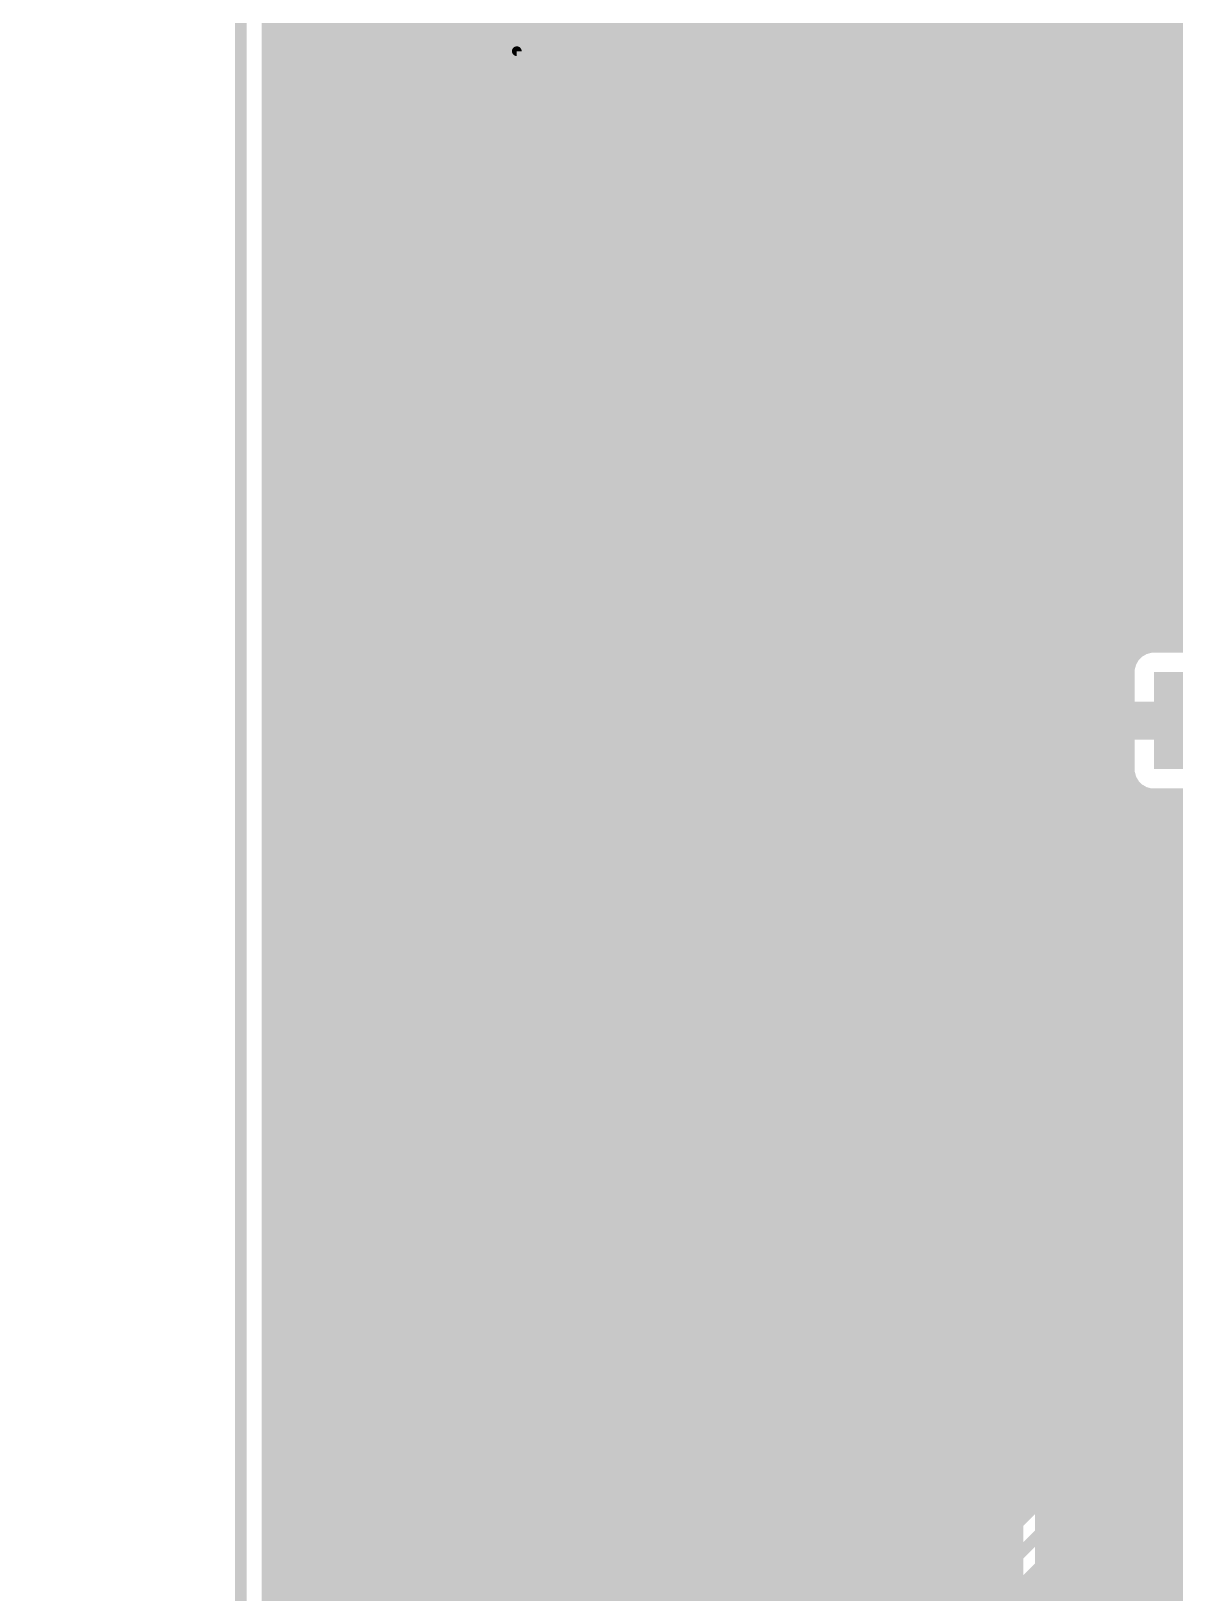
# Model space of a CAD drawing. Extents: x -50 to 50, y 0 to 88.
# Drawn here: x -26.75 to -11.76, y 29.59 to 50.05 of the extents above; entities that cross this region are included whole.
import ezdxf

# ---------------------------------------------------------------- set-up
doc = ezdxf.new("R2010")
doc.units = 0
for name, color, linetype in [('1', 12, 'CONTINUOUS'), ('16', 132, 'CONTINUOUS'), ('17', 110, 'CONTINUOUS'), ('20', 31, 'CONTINUOUS'), ('21', 253, 'CONTINUOUS')]:
    doc.layers.add(name, color=color, linetype=linetype)

# ---------------------------------------------------------------- blocks, each defined once
blk = doc.blocks.new('SQUAREP')
blk.add_solid([(-0.5, -0.5), (0.5, -0.5), (-0.5, 0.5), (0.5, 0.5)])

msp = doc.modelspace()

# ---------------------------------------------------------------- linework, layer by layer
at = {"layer": '1'}
for points, const_width in [([(-23.4738, 20.282), (-23.4738, 65.718)], 0.5), ([(-17.78, 42.33), (-17.78, 58.42)], 2), ([(-19.1824, 57.4573), (-19.1824, 42.051)], 0.5), ([(-16.3776, 42.9234), (-16.3776, 57.4573)], 0.5), ([(-23.4738, 50), (-19.1824, 50)], 0.5), ([(-16.3776, 50), (10.0666, 50)], 0.5), ([(-23.4738, 49.5), (-19.1824, 49.5)], 0.5), ([(-16.3776, 49.5), (10.0666, 49.5)], 0.5), ([(-23.4738, 49), (-19.1824, 49)], 0.5), ([(-16.3776, 49), (10.0666, 49)], 0.5), ([(-23.4738, 48.5), (-19.1824, 48.5)], 0.5), ([(-16.3776, 48.5), (10.0666, 48.5)], 0.5), ([(-23.4738, 48), (-19.1824, 48)], 0.5), ([(-16.3776, 48), (10.0666, 48)], 0.5), ([(-23.4738, 47.5), (-19.1824, 47.5)], 0.5), ([(-16.3776, 47.5), (10.0666, 47.5)], 0.5), ([(-23.4738, 47), (-19.1824, 47)], 0.5), ([(-16.3776, 47), (10.0666, 47)], 0.5), ([(-23.4738, 46.5), (-19.1824, 46.5)], 0.5), ([(-16.3776, 46.5), (10.0666, 46.5)], 0.5), ([(-23.4738, 46), (-19.1824, 46)], 0.5), ([(-16.3776, 46), (10.0666, 46)], 0.5), ([(-23.4738, 45.5), (-19.1824, 45.5)], 0.5), ([(-16.3776, 45.5), (10.0666, 45.5)], 0.5), ([(-23.4738, 45), (-19.1824, 45)], 0.5), ([(-16.3776, 45), (10.0666, 45)], 0.5), ([(-23.4738, 44.5), (-19.1824, 44.5)], 0.5), ([(-16.3776, 44.5), (10.0666, 44.5)], 0.5), ([(-23.4738, 44), (-19.1824, 44)], 0.5), ([(-16.3776, 44), (10.0666, 44)], 0.5), ([(-23.4738, 43.5), (-19.1824, 43.5)], 0.5), ([(-16.3776, 43.5), (10.0666, 43.5)], 0.5), ([(-23.4738, 43), (-19.1824, 43)], 0.5), ([(-16.471, 41.021), (-17.78, 42.33)], 2), ([(-16.3776, 43), (10.0666, 43)], 0.5), ([(-16.0926, 42.9234), (-16.3776, 42.9234)], 0.5), ([(-15.3934, 42.6338), (-16.0926, 42.9234)], 0.5), ([(-14.3094, 42.9234), (-15.0086, 42.6338)], 0.5), ([(-13.5526, 42.9234), (-14.3094, 42.9234)], 0.5), ([(-12.8534, 42.6338), (-13.5526, 42.9234)], 0.5), ([(-15.201, 42.4414), (-15.3934, 42.6338)], 0.5), ([(-15.0086, 42.6338), (-15.201, 42.4414)], 0.5), ([(-12.3182, 42.0986), (-12.8534, 42.6338)], 0.5), ([(-23.4738, 42.5), (-19.1824, 42.5)], 0.5), ([(-15.2596, 42.5), (-15.1424, 42.5)], 0.5), ([(-12.7196, 42.5), (10.0666, 42.5)], 0.5), ([(-15.24, 39.79), (-16.471, 41.021)], 3), ([(-13.931, 41.021), (-15.162, 39.79)], 3), ([(-12.3084, 42.0749), (-12.3182, 42.0986)], 0.5), ([(-12.2205, 42.1257), (-12.3084, 42.0749)], 0.5), ([(-12.0924, 42.16), (-12.2205, 42.1257)], 0.5), ([(-11.391, 42.16), (-12.0924, 42.16)], 0.5), ([(-23.4738, 42), (-19.1613, 42)], 0.5), ([(-19.1824, 42.051), (-18.9689, 41.5356)], 0.5), ([(-23.4738, 41.5), (-18.9333, 41.5)], 0.5), ([(-18.9689, 41.5356), (-18.5744, 41.1411)], 0.5), ([(-18.5744, 41.1411), (-18.3734, 40.9401)], 0.5), ([(-23.4738, 41), (-18.4333, 41)], 0.5), ([(-18.3734, 40.9401), (-18.3734, 40.6426)], 0.5), ([(-15.24, 27.94), (-15.24, 39.79)], 3), ([(-15.162, 39.79), (-15.24, 39.79)], 3), ([(-23.4738, 40.5), (-18.3143, 40.5)], 0.5), ([(-18.3734, 40.6426), (-18.0838, 39.9434)], 0.5), ([(-23.4738, 40), (-18.1072, 40)], 0.5), ([(-18.0838, 39.9434), (-17.1424, 39.002)], 0.5), ([(-13.3376, 38.924), (-12.3182, 39.9434)], 0.5), ([(-12.3182, 39.9434), (-12.3084, 39.9671)], 0.5), ([(-12.3084, 39.9671), (-12.2205, 39.9163)], 0.5), ([(-12.2205, 39.9163), (-12.0924, 39.882)], 0.5), ([(-12.0924, 39.882), (-11.391, 39.882)], 0.5), ([(-23.4738, 39.5), (-17.6404, 39.5)], 0.5), ([(-12.7616, 39.5), (8.2576, 39.5)], 0.5), ([(-23.4738, 39), (-17.1424, 39)], 0.5), ([(-17.1424, 39.002), (-17.1424, 27.5616)], 0.5), ([(-13.3376, 28.728), (-13.3376, 38.924)], 0.5), ([(-13.2616, 39), (8.2576, 39)], 0.5), ([(-23.4738, 38.5), (-17.1424, 38.5)], 0.5), ([(-13.3376, 38.5), (8.2576, 38.5)], 0.5), ([(-23.4738, 38), (-17.1424, 38)], 0.5), ([(-13.3376, 38), (8.2576, 38)], 0.5), ([(-23.4738, 37.5), (-17.1424, 37.5)], 0.5), ([(-13.3376, 37.5), (8.2576, 37.5)], 0.5), ([(-23.4738, 37), (-17.1424, 37)], 0.5), ([(-13.3376, 37), (8.2576, 37)], 0.5), ([(-23.4738, 36.5), (-17.1424, 36.5)], 0.5), ([(-13.3376, 36.5), (8.2576, 36.5)], 0.5), ([(-23.4738, 36), (-17.1424, 36)], 0.5), ([(-13.3376, 36), (8.2576, 36)], 0.5), ([(-23.4738, 35.5), (-17.1424, 35.5)], 0.5), ([(-13.3376, 35.5), (8.2576, 35.5)], 0.5), ([(-23.4738, 35), (-17.1424, 35)], 0.5), ([(-13.3376, 35), (8.2576, 35)], 0.5), ([(-23.4738, 34.5), (-17.1424, 34.5)], 0.5), ([(-13.3376, 34.5), (8.2576, 34.5)], 0.5), ([(-23.4738, 34), (-17.1424, 34)], 0.5), ([(-13.3376, 34), (8.2576, 34)], 0.5), ([(-23.4738, 33.5), (-17.1424, 33.5)], 0.5), ([(-13.3376, 33.5), (8.2576, 33.5)], 0.5), ([(-23.4738, 33), (-17.1424, 33)], 0.5), ([(-13.3376, 33), (8.2576, 33)], 0.5), ([(-23.4738, 32.5), (-17.1424, 32.5)], 0.5), ([(-13.3376, 32.5), (8.2576, 32.5)], 0.5), ([(-23.4738, 32), (-17.1424, 32)], 0.5), ([(-13.3376, 32), (8.2576, 32)], 0.5), ([(-23.4738, 31.5), (-17.1424, 31.5)], 0.5), ([(-13.3376, 31.5), (8.2576, 31.5)], 0.5), ([(-23.4738, 31), (-17.1424, 31)], 0.5), ([(-13.3376, 31), (8.4115, 31)], 0.5), ([(-23.4738, 30.5), (-17.1424, 30.5)], 0.5), ([(-13.3376, 30.5), (8.7196, 30.5)], 0.5), ([(-23.4738, 30), (-17.1424, 30)], 0.5), ([(-13.3376, 30), (9.2196, 30)], 0.5), ([(-23.4738, 29.5), (-17.1424, 29.5)], 0.5), ([(-13.3376, 29.5), (9.7196, 29.5)], 0.5)]:
    msp.add_lwpolyline(points, dxfattribs=dict(at, const_width=const_width))
for points, const_width in [([(-23.4738, 50.125, 1), (-23.4738, 49.875)], 0.25), ([(-19.1824, 49.875, 1), (-19.1824, 50.125)], 0.25), ([(-16.3776, 50.125, 1), (-16.3776, 49.875)], 0.25), ([(-23.4738, 49.625, 1), (-23.4738, 49.375)], 0.25), ([(-19.1824, 49.375, 1), (-19.1824, 49.625)], 0.25), ([(-16.3776, 49.625, 1), (-16.3776, 49.375)], 0.25), ([(-23.4738, 49.125, 1), (-23.4738, 48.875)], 0.25), ([(-19.1824, 48.875, 1), (-19.1824, 49.125)], 0.25), ([(-16.3776, 49.125, 1), (-16.3776, 48.875)], 0.25), ([(-23.4738, 48.625, 1), (-23.4738, 48.375)], 0.25), ([(-19.1824, 48.375, 1), (-19.1824, 48.625)], 0.25), ([(-16.3776, 48.625, 1), (-16.3776, 48.375)], 0.25), ([(-23.4738, 48.125, 1), (-23.4738, 47.875)], 0.25), ([(-19.1824, 47.875, 1), (-19.1824, 48.125)], 0.25), ([(-16.3776, 48.125, 1), (-16.3776, 47.875)], 0.25), ([(-23.4738, 47.625, 1), (-23.4738, 47.375)], 0.25), ([(-19.1824, 47.375, 1), (-19.1824, 47.625)], 0.25), ([(-16.3776, 47.625, 1), (-16.3776, 47.375)], 0.25), ([(-23.4738, 47.125, 1), (-23.4738, 46.875)], 0.25), ([(-19.1824, 46.875, 1), (-19.1824, 47.125)], 0.25), ([(-16.3776, 47.125, 1), (-16.3776, 46.875)], 0.25), ([(-23.4738, 46.625, 1), (-23.4738, 46.375)], 0.25), ([(-19.1824, 46.375, 1), (-19.1824, 46.625)], 0.25), ([(-16.3776, 46.625, 1), (-16.3776, 46.375)], 0.25), ([(-23.4738, 46.125, 1), (-23.4738, 45.875)], 0.25), ([(-19.1824, 45.875, 1), (-19.1824, 46.125)], 0.25), ([(-16.3776, 46.125, 1), (-16.3776, 45.875)], 0.25), ([(-23.4738, 45.625, 1), (-23.4738, 45.375)], 0.25), ([(-19.1824, 45.375, 1), (-19.1824, 45.625)], 0.25), ([(-16.3776, 45.625, 1), (-16.3776, 45.375)], 0.25), ([(-23.4738, 45.125, 1), (-23.4738, 44.875)], 0.25), ([(-19.1824, 44.875, 1), (-19.1824, 45.125)], 0.25), ([(-16.3776, 45.125, 1), (-16.3776, 44.875)], 0.25), ([(-23.4738, 44.625, 1), (-23.4738, 44.375)], 0.25), ([(-19.1824, 44.375, 1), (-19.1824, 44.625)], 0.25), ([(-16.3776, 44.625, 1), (-16.3776, 44.375)], 0.25), ([(-23.4738, 44.125, 1), (-23.4738, 43.875)], 0.25), ([(-19.1824, 43.875, 1), (-19.1824, 44.125)], 0.25), ([(-16.3776, 44.125, 1), (-16.3776, 43.875)], 0.25), ([(-23.4738, 43.625, 1), (-23.4738, 43.375)], 0.25), ([(-19.1824, 43.375, 1), (-19.1824, 43.625)], 0.25), ([(-16.3776, 43.625, 1), (-16.3776, 43.375)], 0.25), ([(-23.4738, 43.125, 1), (-23.4738, 42.875)], 0.25), ([(-19.1824, 42.875, 1), (-19.1824, 43.125)], 0.25), ([(-17.4264, 42.6836, 1), (-18.1336, 41.9764)], 1), ([(-16.3776, 43.125, 1), (-16.3776, 42.875)], 0.25), ([(-16.3776, 43.0484, 1), (-16.3776, 42.7984)], 0.25), ([(-16.0448, 43.0389, 1), (-16.1404, 42.8079)], 0.25), ([(-16.0926, 42.7984, 1), (-16.0926, 43.0484)], 0.25), ([(-14.3094, 43.0484, 1), (-14.3094, 42.7984)], 0.25), ([(-14.2616, 42.8079, 1), (-14.3572, 43.0389)], 0.25), ([(-13.5048, 43.0389, 1), (-13.6004, 42.8079)], 0.25), ([(-13.5526, 42.7984, 1), (-13.5526, 43.0484)], 0.25), ([(-16.5026, 42.9234, 1), (-16.2526, 42.9234)], 0.25), ([(-18.28, 42.33, 1), (-17.28, 42.33)], 1), ([(-15.305, 42.7222, 1), (-15.4818, 42.5454)], 0.25), ([(-15.4412, 42.5183, 1), (-15.3455, 42.7493)], 0.25), ([(-15.0565, 42.7493, 1), (-14.9608, 42.5183)], 0.25), ([(-14.9202, 42.5454, 1), (-15.097, 42.7222)], 0.25), ([(-12.765, 42.7222, 1), (-12.9418, 42.5454)], 0.25), ([(-12.9012, 42.5183, 1), (-12.8055, 42.7493)], 0.25), ([(-23.4738, 42.625, 1), (-23.4738, 42.375)], 0.25), ([(-19.1824, 42.375, 1), (-19.1824, 42.625)], 0.25), ([(-15.2596, 42.625, 1), (-15.2596, 42.375)], 0.25), ([(-15.2894, 42.5298, 1), (-15.1126, 42.353)], 0.25), ([(-15.2894, 42.353, 1), (-15.1126, 42.5298)], 0.25), ([(-15.1424, 42.375, 1), (-15.1424, 42.625)], 0.25), ([(-12.7196, 42.625, 1), (-12.7196, 42.375)], 0.25), ([(-15.9407, 41.5513, 1), (-17.0013, 40.4907)], 1.5), ([(-13.4007, 40.4907, 1), (-14.4613, 41.5513)], 1.5), ([(-12.2027, 42.1465, 1), (-12.4337, 42.0508)], 0.25), ([(-12.2529, 42.2464, 1), (-12.1882, 42.0049)], 0.25), ([(-12.158, 42.0174, 1), (-12.283, 42.2339)], 0.25), ([(-12.0924, 42.285, 1), (-12.0924, 42.035)], 0.25), ([(-12.06, 42.0393, 1), (-12.1247, 42.2807)], 0.25), ([(-23.4738, 42.125, 1), (-23.4738, 41.875)], 0.25), ([(-19.0669, 42.0989, 1), (-19.2979, 42.0032)], 0.25), ([(-19.3074, 42.051, 1), (-19.0574, 42.051)], 0.25), ([(-19.1613, 41.875, 1), (-19.1613, 42.125)], 0.25), ([(-12.3709, 42.1832, 1), (-12.2459, 41.9667)], 0.25), ([(-12.4239, 42.0271, 1), (-12.1929, 42.1228)], 0.25), ([(-12.4066, 42.0102, 1), (-12.2298, 42.187)], 0.25), ([(-23.4738, 41.625, 1), (-23.4738, 41.375)], 0.25), ([(-18.8805, 41.624, 1), (-19.0573, 41.4472)], 0.25), ([(-18.9333, 41.375, 1), (-18.9333, 41.625)], 0.25), ([(-16.8246, 40.6674, 1), (-16.1174, 41.3746)], 1), ([(-19.0844, 41.4878, 1), (-18.8534, 41.5834)], 0.25), ([(-18.486, 41.2295, 1), (-18.6628, 41.0527)], 0.25), ([(-18.6628, 41.0527, 1), (-18.486, 41.2295)], 0.25), ([(-23.4738, 41.125, 1), (-23.4738, 40.875)], 0.25), ([(-18.2484, 40.9401, 1), (-18.4984, 40.9401)], 0.25), ([(-18.4618, 40.8517, 1), (-18.285, 41.0285)], 0.25), ([(-18.4333, 40.875, 1), (-18.4333, 41.125)], 0.25), ([(-14.49, 39.79, 1), (-15.99, 39.79)], 1.5), ([(-15.24, 40.54, 1), (-15.24, 39.04)], 1.5), ([(-15.162, 39.04, 1), (-15.162, 40.54)], 1.5), ([(-15.6923, 40.3203, 1), (-14.6317, 39.2597)], 1.5), ([(-15.7703, 39.2597, 1), (-14.7097, 40.3203)], 1.5), ([(-23.4738, 40.625, 1), (-23.4738, 40.375)], 0.25), ([(-18.2579, 40.6904, 1), (-18.4889, 40.5948)], 0.25), ([(-18.4984, 40.6426, 1), (-18.2484, 40.6426)], 0.25), ([(-18.3143, 40.375, 1), (-18.3143, 40.625)], 0.25), ([(-23.4738, 40.125, 1), (-23.4738, 39.875)], 0.25), ([(-17.9954, 40.0318, 1), (-18.1722, 39.855)], 0.25), ([(-18.1993, 39.8955, 1), (-17.9683, 39.9912)], 0.25), ([(-18.1072, 39.875, 1), (-18.1072, 40.125)], 0.25), ([(-12.4337, 39.9912, 1), (-12.2027, 39.8955)], 0.25), ([(-12.2459, 40.0753, 1), (-12.3709, 39.8588)], 0.25), ([(-12.1929, 39.9192, 1), (-12.4239, 40.0149)], 0.25), ([(-12.2298, 39.855, 1), (-12.4066, 40.0318)], 0.25), ([(-12.1882, 40.0371, 1), (-12.2529, 39.7956)], 0.25), ([(-12.283, 39.8081, 1), (-12.158, 40.0246)], 0.25), ([(-12.0924, 40.007, 1), (-12.0924, 39.757)], 0.25), ([(-12.1247, 39.7613, 1), (-12.06, 40.0027)], 0.25), ([(-23.4738, 39.625, 1), (-23.4738, 39.375)], 0.25), ([(-17.6404, 39.375, 1), (-17.6404, 39.625)], 0.25), ([(-12.7616, 39.625, 1), (-12.7616, 39.375)], 0.25), ([(-23.4738, 39.125, 1), (-23.4738, 38.875)], 0.25), ([(-17.0174, 39.002, 1), (-17.2674, 39.002)], 0.25), ([(-17.2308, 38.9136, 1), (-17.054, 39.0904)], 0.25), ([(-17.1424, 38.875, 1), (-17.1424, 39.125)], 0.25), ([(-13.2126, 38.924, 1), (-13.4626, 38.924)], 0.25), ([(-13.426, 39.0124, 1), (-13.2492, 38.8356)], 0.25), ([(-13.2616, 39.125, 1), (-13.2616, 38.875)], 0.25), ([(-23.4738, 38.625, 1), (-23.4738, 38.375)], 0.25), ([(-17.1424, 38.375, 1), (-17.1424, 38.625)], 0.25), ([(-13.3376, 38.625, 1), (-13.3376, 38.375)], 0.25), ([(-23.4738, 38.125, 1), (-23.4738, 37.875)], 0.25), ([(-17.1424, 37.875, 1), (-17.1424, 38.125)], 0.25), ([(-13.3376, 38.125, 1), (-13.3376, 37.875)], 0.25), ([(-23.4738, 37.625, 1), (-23.4738, 37.375)], 0.25), ([(-17.1424, 37.375, 1), (-17.1424, 37.625)], 0.25), ([(-13.3376, 37.625, 1), (-13.3376, 37.375)], 0.25), ([(-23.4738, 37.125, 1), (-23.4738, 36.875)], 0.25), ([(-17.1424, 36.875, 1), (-17.1424, 37.125)], 0.25), ([(-13.3376, 37.125, 1), (-13.3376, 36.875)], 0.25), ([(-23.4738, 36.625, 1), (-23.4738, 36.375)], 0.25), ([(-17.1424, 36.375, 1), (-17.1424, 36.625)], 0.25), ([(-13.3376, 36.625, 1), (-13.3376, 36.375)], 0.25), ([(-23.4738, 36.125, 1), (-23.4738, 35.875)], 0.25), ([(-17.1424, 35.875, 1), (-17.1424, 36.125)], 0.25), ([(-13.3376, 36.125, 1), (-13.3376, 35.875)], 0.25), ([(-23.4738, 35.625, 1), (-23.4738, 35.375)], 0.25), ([(-17.1424, 35.375, 1), (-17.1424, 35.625)], 0.25), ([(-13.3376, 35.625, 1), (-13.3376, 35.375)], 0.25), ([(-23.4738, 35.125, 1), (-23.4738, 34.875)], 0.25), ([(-17.1424, 34.875, 1), (-17.1424, 35.125)], 0.25), ([(-13.3376, 35.125, 1), (-13.3376, 34.875)], 0.25), ([(-23.4738, 34.625, 1), (-23.4738, 34.375)], 0.25), ([(-17.1424, 34.375, 1), (-17.1424, 34.625)], 0.25), ([(-13.3376, 34.625, 1), (-13.3376, 34.375)], 0.25), ([(-23.4738, 34.125, 1), (-23.4738, 33.875)], 0.25), ([(-17.1424, 33.875, 1), (-17.1424, 34.125)], 0.25), ([(-13.3376, 34.125, 1), (-13.3376, 33.875)], 0.25), ([(-23.4738, 33.625, 1), (-23.4738, 33.375)], 0.25), ([(-17.1424, 33.375, 1), (-17.1424, 33.625)], 0.25), ([(-13.3376, 33.625, 1), (-13.3376, 33.375)], 0.25), ([(-23.4738, 33.125, 1), (-23.4738, 32.875)], 0.25), ([(-17.1424, 32.875, 1), (-17.1424, 33.125)], 0.25), ([(-13.3376, 33.125, 1), (-13.3376, 32.875)], 0.25), ([(-23.4738, 32.625, 1), (-23.4738, 32.375)], 0.25), ([(-17.1424, 32.375, 1), (-17.1424, 32.625)], 0.25), ([(-13.3376, 32.625, 1), (-13.3376, 32.375)], 0.25), ([(-23.4738, 32.125, 1), (-23.4738, 31.875)], 0.25), ([(-17.1424, 31.875, 1), (-17.1424, 32.125)], 0.25), ([(-13.3376, 32.125, 1), (-13.3376, 31.875)], 0.25), ([(-23.4738, 31.625, 1), (-23.4738, 31.375)], 0.25), ([(-17.1424, 31.375, 1), (-17.1424, 31.625)], 0.25), ([(-13.3376, 31.625, 1), (-13.3376, 31.375)], 0.25), ([(-23.4738, 31.125, 1), (-23.4738, 30.875)], 0.25), ([(-17.1424, 30.875, 1), (-17.1424, 31.125)], 0.25), ([(-13.3376, 31.125, 1), (-13.3376, 30.875)], 0.25), ([(-23.4738, 30.625, 1), (-23.4738, 30.375)], 0.25), ([(-17.1424, 30.375, 1), (-17.1424, 30.625)], 0.25), ([(-13.3376, 30.625, 1), (-13.3376, 30.375)], 0.25), ([(-23.4738, 30.125, 1), (-23.4738, 29.875)], 0.25), ([(-17.1424, 29.875, 1), (-17.1424, 30.125)], 0.25), ([(-13.3376, 30.125, 1), (-13.3376, 29.875)], 0.25), ([(-23.4738, 29.625, 1), (-23.4738, 29.375)], 0.25), ([(-17.1424, 29.375, 1), (-17.1424, 29.625)], 0.25), ([(-13.3376, 29.625, 1), (-13.3376, 29.375)], 0.25)]:
    msp.add_lwpolyline(points, format="xyb", dxfattribs=dict(at, const_width=const_width))
at = {"layer": '16'}
for points, const_width in [([(-23.4738, 21.0942), (-23.4738, 65.718)], 0.5), ([(-23.4738, 50), (7.3876, 50)], 0.5), ([(-23.4738, 49.5), (7.8876, 49.5)], 0.5), ([(-23.4738, 49), (8.3876, 49)], 0.5), ([(-23.4738, 48.5), (8.8876, 48.5)], 0.5), ([(-23.4738, 48), (9.3876, 48)], 0.5), ([(-23.4738, 47.5), (9.8876, 47.5)], 0.5), ([(-23.4738, 47), (10.3876, 47)], 0.5), ([(-23.4738, 46.5), (10.8876, 46.5)], 0.5), ([(-23.4738, 46), (11.3876, 46)], 0.5), ([(-23.4738, 45.5), (11.8876, 45.5)], 0.5), ([(-23.4738, 45), (12.3876, 45)], 0.5), ([(-23.4738, 44.5), (12.8876, 44.5)], 0.5), ([(-23.4738, 44), (13.3876, 44)], 0.5), ([(-23.4738, 43.5), (13.8876, 43.5)], 0.5), ([(-23.4738, 43), (14.3876, 43)], 0.5), ([(-23.4738, 42.5), (14.8876, 42.5)], 0.5), ([(-12.2205, 42.1257), (-12.3355, 42.0593)], 0.5), ([(-12.0924, 42.16), (-12.2205, 42.1257)], 0.5), ([(-11.391, 42.16), (-12.0924, 42.16)], 0.5), ([(-23.4738, 42), (-17.3311, 42)], 0.5), ([(-17.2727, 42.0584), (-17.5084, 41.8227)], 0.5), ([(-15.6693, 42.0584), (-17.2727, 42.0584)], 0.5), ([(-15.4336, 41.8227), (-15.6693, 42.0584)], 0.5), ([(-15.6109, 42), (-14.7911, 42)], 0.5), ([(-14.7327, 42.0584), (-14.9684, 41.8227)], 0.5), ([(-13.1293, 42.0584), (-14.7327, 42.0584)], 0.5), ([(-12.8936, 41.8227), (-13.1293, 42.0584)], 0.5), ([(-13.0709, 42), (-12.3948, 42)], 0.5), ([(-12.4293, 41.9655), (-12.4957, 41.8505)], 0.5), ([(-12.3355, 42.0593), (-12.4293, 41.9655)], 0.5), ([(-17.5084, 41.8227), (-17.5084, 40.2193)], 0.5), ([(-15.4336, 40.2193), (-15.4336, 41.8227)], 0.5), ([(-14.9684, 41.8227), (-14.9684, 40.2193)], 0.5), ([(-12.8936, 40.2193), (-12.8936, 41.8227)], 0.5), ([(-12.4957, 41.8505), (-12.53, 41.7224)], 0.5), ([(-12.53, 41.7224), (-12.53, 41.021)], 0.5), ([(-23.4738, 41.5), (-17.5084, 41.5)], 0.5), ([(-15.4336, 41.5), (-14.9684, 41.5)], 0.5), ([(-12.8936, 41.5), (-12.53, 41.5)], 0.5), ([(-23.4738, 41), (-17.5084, 41)], 0.5), ([(-15.4336, 41), (-14.9684, 41)], 0.5), ([(-12.8936, 41), (-12.53, 41)], 0.5), ([(-12.53, 41.021), (-11.391, 41.021)], 0.5), ([(-11.391, 41.021), (-12.53, 41.021)], 0.5), ([(-12.53, 41.021), (-12.53, 40.3196)], 0.5), ([(-23.4738, 40.5), (-17.5084, 40.5)], 0.5), ([(-15.4336, 40.5), (-14.9684, 40.5)], 0.5), ([(-12.8936, 40.5), (-12.53, 40.5)], 0.5), ([(-12.53, 40.3196), (-12.4957, 40.1915)], 0.5), ([(-17.5084, 40.2193), (-17.2727, 39.9836)], 0.5), ([(-15.6693, 39.9836), (-15.4336, 40.2193)], 0.5), ([(-14.9684, 40.2193), (-14.7327, 39.9836)], 0.5), ([(-13.1293, 39.9836), (-12.8936, 40.2193)], 0.5), ([(-12.4957, 40.1915), (-12.4293, 40.0765)], 0.5), ([(-12.4293, 40.0765), (-12.3355, 39.9827)], 0.5), ([(-23.4738, 40), (-17.2891, 40)], 0.5), ([(-17.2727, 39.9836), (-15.6693, 39.9836)], 0.5), ([(-15.6529, 40), (-14.7491, 40)], 0.5), ([(-14.7327, 39.9836), (-13.1293, 39.9836)], 0.5), ([(-13.1129, 40), (-12.3528, 40)], 0.5), ([(-12.3355, 39.9827), (-12.2205, 39.9163)], 0.5), ([(-12.2205, 39.9163), (-12.0924, 39.882)], 0.5), ([(-12.0924, 39.882), (-11.391, 39.882)], 0.5), ([(-23.4738, 39.5), (-10.2322, 39.5)], 0.5), ([(-23.4738, 39), (-10.2322, 39)], 0.5), ([(-23.4738, 38.5), (-10.2322, 38.5)], 0.5), ([(-23.4738, 38), (-10.2322, 38)], 0.5), ([(-23.4738, 37.5), (-10.2322, 37.5)], 0.5), ([(-23.4738, 37), (-10.2322, 37)], 0.5), ([(-23.4738, 36.5), (-10.2322, 36.5)], 0.5), ([(-23.4738, 36), (-10.2322, 36)], 0.5), ([(-23.4738, 35.5), (-10.2322, 35.5)], 0.5), ([(-23.4738, 35), (-10.2322, 35)], 0.5), ([(-23.4738, 34.5), (-10.2322, 34.5)], 0.5), ([(-10.2322, 34.3358), (-23.4738, 21.0942)], 0.5), ([(-9.7536, 34.1376), (-26.67, 17.2212)], 0.1524), ([(-23.4738, 34), (-10.568, 34)], 0.5), ([(-26.1914, 17.023), (-9.5554, 33.659)], 0.5), ([(-23.4738, 33.5), (-11.068, 33.5)], 0.5), ([(-23.4738, 33), (-11.568, 33)], 0.5), ([(-23.4738, 32.5), (-12.068, 32.5)], 0.5), ([(-23.4738, 32), (-12.568, 32)], 0.5), ([(-23.4738, 31.5), (-13.068, 31.5)], 0.5), ([(-11.7144, 31.5), (15.2186, 31.5)], 0.5), ([(-23.4738, 31), (-13.568, 31)], 0.5), ([(-12.2144, 31), (15.2186, 31)], 0.5), ([(-23.4738, 30.5), (-14.068, 30.5)], 0.5), ([(-12.7144, 30.5), (15.2186, 30.5)], 0.5), ([(-23.4738, 30), (-14.568, 30)], 0.5), ([(-13.2144, 30), (15.2186, 30)], 0.5), ([(-23.4738, 29.5), (-15.068, 29.5)], 0.5), ([(-13.7144, 29.5), (15.2186, 29.5)], 0.5)]:
    msp.add_lwpolyline(points, dxfattribs=dict(at, const_width=const_width))
at = {"layer": '16', "const_width": 0.25}
for points in [[(-23.4738, 50.125, 1), (-23.4738, 49.875)], [(-23.4738, 49.625, 1), (-23.4738, 49.375)], [(-23.4738, 49.125, 1), (-23.4738, 48.875)], [(-23.4738, 48.625, 1), (-23.4738, 48.375)], [(-23.4738, 48.125, 1), (-23.4738, 47.875)], [(-23.4738, 47.625, 1), (-23.4738, 47.375)], [(-23.4738, 47.125, 1), (-23.4738, 46.875)], [(-23.4738, 46.625, 1), (-23.4738, 46.375)], [(-23.4738, 46.125, 1), (-23.4738, 45.875)], [(-23.4738, 45.625, 1), (-23.4738, 45.375)], [(-23.4738, 45.125, 1), (-23.4738, 44.875)], [(-23.4738, 44.625, 1), (-23.4738, 44.375)], [(-23.4738, 44.125, 1), (-23.4738, 43.875)], [(-23.4738, 43.625, 1), (-23.4738, 43.375)], [(-23.4738, 43.125, 1), (-23.4738, 42.875)], [(-23.4738, 42.625, 1), (-23.4738, 42.375)], [(-12.2529, 42.2464, 1), (-12.1882, 42.0049)], [(-12.158, 42.0174, 1), (-12.283, 42.2339)], [(-12.0924, 42.285, 1), (-12.0924, 42.035)], [(-12.06, 42.0393, 1), (-12.1247, 42.2807)], [(-23.4738, 42.125, 1), (-23.4738, 41.875)], [(-17.2727, 42.1834, 1), (-17.2727, 41.9334)], [(-17.1843, 41.97, 1), (-17.3611, 42.1468)], [(-17.3311, 41.875, 1), (-17.3311, 42.125)], [(-15.5809, 42.1468, 1), (-15.7577, 41.97)], [(-15.6109, 42.125, 1), (-15.6109, 41.875)], [(-15.6693, 41.9334, 1), (-15.6693, 42.1834)], [(-14.7327, 42.1834, 1), (-14.7327, 41.9334)], [(-14.6443, 41.97, 1), (-14.8211, 42.1468)], [(-14.7911, 41.875, 1), (-14.7911, 42.125)], [(-13.0409, 42.1468, 1), (-13.2177, 41.97)], [(-13.0709, 42.125, 1), (-13.0709, 41.875)], [(-13.1293, 41.9334, 1), (-13.1293, 42.1834)], [(-12.5177, 42.0539, 1), (-12.3409, 41.8771)], [(-12.321, 41.903, 1), (-12.5376, 42.028)], [(-12.398, 42.1676, 1), (-12.273, 41.951)], [(-12.2471, 41.9709, 1), (-12.4239, 42.1477)], [(-12.3948, 41.875, 1), (-12.3948, 42.125)], [(-17.3834, 41.8227, 1), (-17.6334, 41.8227)], [(-17.5968, 41.9111, 1), (-17.42, 41.7343)], [(-15.3086, 41.8227, 1), (-15.5586, 41.8227)], [(-15.522, 41.7343, 1), (-15.3452, 41.9111)], [(-14.8434, 41.8227, 1), (-15.0934, 41.8227)], [(-15.0568, 41.9111, 1), (-14.88, 41.7343)], [(-12.7686, 41.8227, 1), (-13.0186, 41.8227)], [(-12.982, 41.7343, 1), (-12.8052, 41.9111)], [(-12.405, 41.7224, 1), (-12.655, 41.7224)], [(-12.6039, 41.913, 1), (-12.3874, 41.788)], [(-12.3749, 41.8182, 1), (-12.6164, 41.8829)], [(-23.4738, 41.625, 1), (-23.4738, 41.375)], [(-17.5084, 41.375, 1), (-17.5084, 41.625)], [(-15.4336, 41.625, 1), (-15.4336, 41.375)], [(-14.9684, 41.375, 1), (-14.9684, 41.625)], [(-12.8936, 41.625, 1), (-12.8936, 41.375)], [(-12.6507, 41.7547, 1), (-12.4093, 41.69)], [(-12.53, 41.375, 1), (-12.53, 41.625)], [(-23.4738, 41.125, 1), (-23.4738, 40.875)], [(-17.5084, 40.875, 1), (-17.5084, 41.125)], [(-15.4336, 41.125, 1), (-15.4336, 40.875)], [(-14.9684, 40.875, 1), (-14.9684, 41.125)], [(-12.8936, 41.125, 1), (-12.8936, 40.875)], [(-12.53, 41.146, 1), (-12.53, 40.896)], [(-12.53, 41.146, 1), (-12.53, 40.896)], [(-12.405, 41.021, 1), (-12.655, 41.021)], [(-12.655, 41.021, 1), (-12.405, 41.021)], [(-12.53, 40.875, 1), (-12.53, 41.125)], [(-23.4738, 40.625, 1), (-23.4738, 40.375)], [(-17.5084, 40.375, 1), (-17.5084, 40.625)], [(-15.4336, 40.625, 1), (-15.4336, 40.375)], [(-14.9684, 40.375, 1), (-14.9684, 40.625)], [(-12.8936, 40.625, 1), (-12.8936, 40.375)], [(-12.53, 40.375, 1), (-12.53, 40.625)], [(-12.4093, 40.352, 1), (-12.6507, 40.2873)], [(-17.42, 40.3077, 1), (-17.5968, 40.1309)], [(-17.6334, 40.2193, 1), (-17.3834, 40.2193)], [(-15.5586, 40.2193, 1), (-15.3086, 40.2193)], [(-15.3452, 40.1309, 1), (-15.522, 40.3077)], [(-14.88, 40.3077, 1), (-15.0568, 40.1309)], [(-15.0934, 40.2193, 1), (-14.8434, 40.2193)], [(-13.0186, 40.2193, 1), (-12.7686, 40.2193)], [(-12.8052, 40.1309, 1), (-12.982, 40.3077)], [(-12.655, 40.3196, 1), (-12.405, 40.3196)], [(-12.3874, 40.254, 1), (-12.6039, 40.129)], [(-12.6164, 40.1591, 1), (-12.3749, 40.2238)], [(-12.3409, 40.1649, 1), (-12.5177, 39.9881)], [(-23.4738, 40.125, 1), (-23.4738, 39.875)], [(-17.2727, 40.1086, 1), (-17.2727, 39.8586)], [(-17.3611, 39.8952, 1), (-17.1843, 40.072)], [(-17.2891, 39.875, 1), (-17.2891, 40.125)], [(-15.7577, 40.072, 1), (-15.5809, 39.8952)], [(-15.6529, 40.125, 1), (-15.6529, 39.875)], [(-15.6693, 39.8586, 1), (-15.6693, 40.1086)], [(-14.7327, 40.1086, 1), (-14.7327, 39.8586)], [(-14.8211, 39.8952, 1), (-14.6443, 40.072)], [(-14.7491, 39.875, 1), (-14.7491, 40.125)], [(-13.2177, 40.072, 1), (-13.0409, 39.8952)], [(-13.1129, 40.125, 1), (-13.1129, 39.875)], [(-13.1293, 39.8586, 1), (-13.1293, 40.1086)], [(-12.5376, 40.014, 1), (-12.321, 40.139)], [(-12.273, 40.091, 1), (-12.398, 39.8744)], [(-12.4239, 39.8943, 1), (-12.2471, 40.0711)], [(-12.3528, 39.875, 1), (-12.3528, 40.125)], [(-12.1882, 40.0371, 1), (-12.2529, 39.7956)], [(-12.283, 39.8081, 1), (-12.158, 40.0246)], [(-12.0924, 40.007, 1), (-12.0924, 39.757)], [(-12.1247, 39.7613, 1), (-12.06, 40.0027)], [(-23.4738, 39.625, 1), (-23.4738, 39.375)], [(-23.4738, 39.125, 1), (-23.4738, 38.875)], [(-23.4738, 38.625, 1), (-23.4738, 38.375)], [(-23.4738, 38.125, 1), (-23.4738, 37.875)], [(-23.4738, 37.625, 1), (-23.4738, 37.375)], [(-23.4738, 37.125, 1), (-23.4738, 36.875)], [(-23.4738, 36.625, 1), (-23.4738, 36.375)], [(-23.4738, 36.125, 1), (-23.4738, 35.875)], [(-23.4738, 35.625, 1), (-23.4738, 35.375)], [(-23.4738, 35.125, 1), (-23.4738, 34.875)], [(-23.4738, 34.625, 1), (-23.4738, 34.375)], [(-23.4738, 34.125, 1), (-23.4738, 33.875)], [(-23.4738, 33.625, 1), (-23.4738, 33.375)], [(-23.4738, 33.125, 1), (-23.4738, 32.875)], [(-23.4738, 32.625, 1), (-23.4738, 32.375)], [(-12.068, 32.375, 1), (-12.068, 32.625)], [(-23.4738, 32.125, 1), (-23.4738, 31.875)], [(-12.568, 31.875, 1), (-12.568, 32.125)], [(-23.4738, 31.625, 1), (-23.4738, 31.375)], [(-13.068, 31.375, 1), (-13.068, 31.625)], [(-11.7144, 31.625, 1), (-11.7144, 31.375)], [(-23.4738, 31.125, 1), (-23.4738, 30.875)], [(-13.568, 30.875, 1), (-13.568, 31.125)], [(-12.2144, 31.125, 1), (-12.2144, 30.875)], [(-23.4738, 30.625, 1), (-23.4738, 30.375)], [(-14.068, 30.375, 1), (-14.068, 30.625)], [(-12.7144, 30.625, 1), (-12.7144, 30.375)], [(-23.4738, 30.125, 1), (-23.4738, 29.875)], [(-14.568, 29.875, 1), (-14.568, 30.125)], [(-13.2144, 30.125, 1), (-13.2144, 29.875)], [(-23.4738, 29.625, 1), (-23.4738, 29.375)], [(-15.068, 29.375, 1), (-15.068, 29.625)], [(-13.7144, 29.625, 1), (-13.7144, 29.375)]]:
    msp.add_lwpolyline(points, format="xyb", dxfattribs=at)
at = {"layer": '20', "const_width": 0.1524}
msp.add_lwpolyline([(-24, 65.5), (-24, 20.5)], dxfattribs=at)
at = {"layer": '21', "const_width": 0.0635}
for points in [[(-20.381, 49.8228, 1), (-20.381, 49.7593)], [(-20.3493, 49.791, 1), (-20.4127, 49.791)]]:
    msp.add_lwpolyline(points, format="xyb", dxfattribs=at)
at = {"layer": '21', "const_width": 0.127}
for points in [[(19.619, 49.791), (-20.381, 49.791)], [(-20.381, 49.791), (-20.381, 23.291)]]:
    msp.add_lwpolyline(points, dxfattribs=at)

# ---------------------------------------------------------------- block references
at = {"layer": '17', "xscale": 1.27, "yscale": 1.27, "rotation": 180}
for p in [(-16.471, 41.021), (-16.471, 41.021), (-13.931, 41.021), (-13.931, 41.021), (-11.391, 41.021), (-11.391, 41.021)]:
    msp.add_blockref('SQUAREP', p, dxfattribs=at)

doc.saveas('drawing.dxf')
